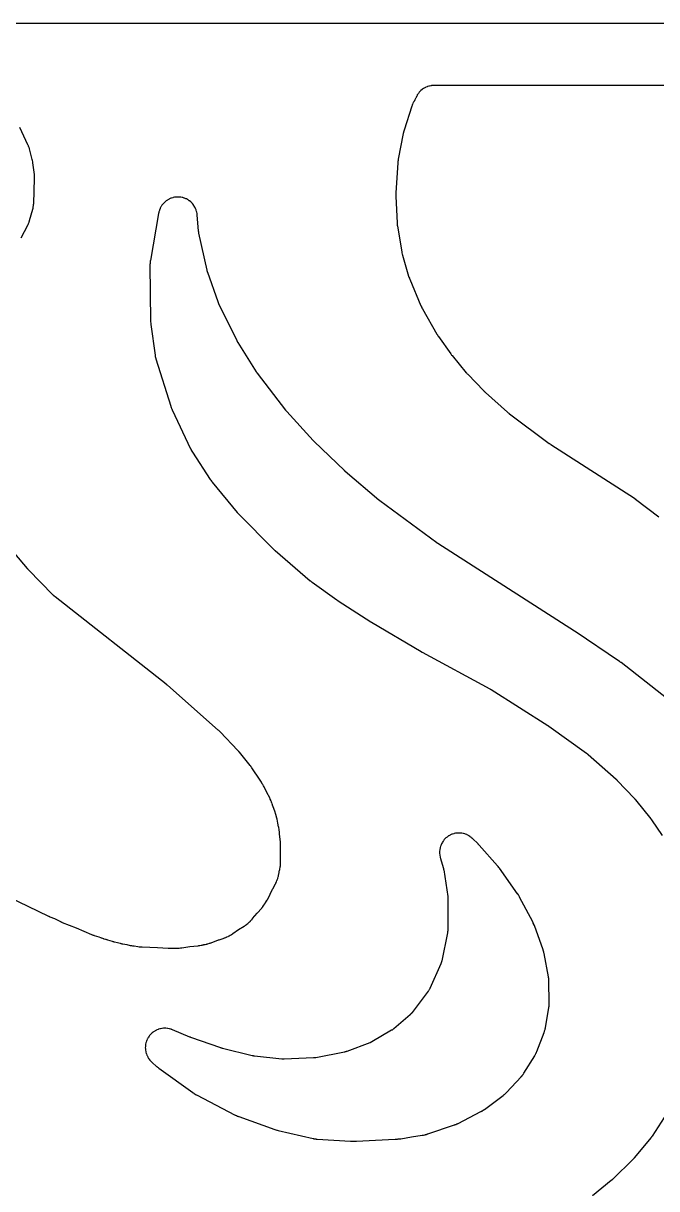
# Model space of a CAD drawing. Header units: millimetres. Extents: x 0 to 300, y 0 to 300.
# Drawn here: x 137 to 218.5, y 150 to 300.1 of the extents above; entities that cross this region are included whole.
import ezdxf

# ---------------------------------------------------------------- set-up
doc = ezdxf.new("R2010")
doc.units = ezdxf.units.MM
doc.layers.add('CUT', color=7, linetype='CONTINUOUS')

msp = doc.modelspace()

# ---------------------------------------------------------------- linework, layer by layer
at = {"layer": 'CUT'}
for points in [[(1.4375, 300.0575), (298.5625, 300.0575), (299.4478, 300.0575), (299.5212, 300.0539), (299.5794, 300.0453), (299.6365, 300.031), (299.6918, 300.0112), (299.745, 299.9861), (299.7954, 299.9558), (299.8427, 299.9208), (299.8863, 299.8813), (299.9257, 299.8377), (299.9608, 299.7905), (299.991, 299.74), (300.0162, 299.6869), (300.036, 299.6315), (300.0503, 299.5745), (300.0589, 299.5163), (300.0625, 299.4428), (300.0625, 298.5575), (300.0625, 1.4375)], [(231.3003, 292.0547), (205.552, 292.0547), (189.8944, 292.0547), (189.8795, 292.0545), (189.7824, 292.0521), (189.7674, 292.0515), (189.7091, 292.0486), (189.6793, 292.0464), (189.5143, 292.0299), (189.4887, 292.0273), (189.4296, 292.0184), (189.2445, 291.981), (189.1865, 291.9663), (189.006, 291.9106), (188.9498, 291.8902), (188.7757, 291.8169), (188.7219, 291.791), (188.5559, 291.7007), (188.5049, 291.6696), (188.3487, 291.5632), (188.3011, 291.5272), (188.1563, 291.4058), (188.1124, 291.3652), (187.9804, 291.23), (187.9408, 291.1853), (187.8229, 291.0377), (187.788, 290.9892), (187.6854, 290.8305), (187.6554, 290.7788), (187.5679, 290.6085), (187.5549, 290.5815), (187.5308, 290.5284), (187.5249, 290.5147), (187.487, 290.4252), (187.4814, 290.4114), (187.4777, 290.4021), (187.4607, 290.3617), (187.4277, 290.2886), (187.3879, 290.2107), (187.348, 290.1411), (187.3273, 290.1071), (187.3253, 290.1037), (187.32, 290.0955), (187.3119, 290.0824), (187.2918, 290.0493), (187.2863, 290.0403), (187.2734, 290.0195), (187.2675, 290.0101), (187.2613, 290), (187.2612, 289.9998), (187.2534, 289.9866), (187.1566, 289.816), (187.1292, 289.7613), (187.0502, 289.5817), (187.0386, 289.5534), (187.0174, 289.4975), (187.0121, 289.4831), (186.9792, 289.3893), (186.9743, 289.3748), (185.9883, 286.3189), (185.9829, 286.3014), (185.9497, 286.1868), (185.9449, 286.1691), (185.9077, 286.024), (185.9035, 286.0062), (185.8774, 285.8898), (185.8736, 285.8718), (185.2343, 282.5429), (185.2312, 282.525), (185.2125, 282.4088), (185.2099, 282.3908), (185.1908, 282.2443), (185.1888, 282.2263), (185.1771, 282.1091), (185.1756, 282.091), (184.9081, 278.2155), (184.9071, 278.1976), (184.9026, 278.0812), (184.9021, 278.0632), (184.9008, 277.917), (184.9009, 277.8991), (184.9033, 277.7825), (184.904, 277.7646), (185.0759, 274.3737), (185.077, 274.3563), (185.086, 274.2432), (185.0877, 274.2258), (185.1032, 274.0842), (185.1053, 274.0669), (185.1209, 273.9545), (185.1236, 273.9372), (185.6801, 270.6373), (185.6833, 270.62), (185.7055, 270.5082), (185.7092, 270.4911), (185.7412, 270.3517), (185.7453, 270.3347), (185.774, 270.2244), (185.7787, 270.2075), (186.567, 267.5068), (186.5721, 267.4901), (186.6071, 267.382), (186.6128, 267.3655), (186.6606, 267.2312), (186.6667, 267.2148), (186.7079, 267.109), (186.7145, 267.0928), (188.155, 263.6907), (188.1621, 263.6746), (188.2099, 263.5702), (188.2175, 263.5543), (188.2814, 263.4252), (188.2895, 263.4094), (188.3434, 263.3081), (188.3519, 263.2926), (190.214, 260.0274), (190.2216, 260.0146), (190.2714, 259.9321), (190.2792, 259.9195), (190.3443, 259.8175), (190.3524, 259.8051), (190.4062, 259.7251), (190.4147, 259.7129), (191.9845, 257.5008), (191.991, 257.4918), (192.0367, 257.4298), (192.0439, 257.4204), (192.1024, 257.3442), (192.1096, 257.3351), (192.157, 257.2758), (192.1649, 257.2662), (193.9973, 255.071), (194.004, 255.0631), (194.0511, 255.0086), (194.0585, 255.0003), (194.1185, 254.9334), (194.1258, 254.9253), (194.1742, 254.8733), (194.1823, 254.8649), (196.2612, 252.7165), (196.2686, 252.709), (196.3198, 252.6579), (196.3278, 252.65), (196.3929, 252.5874), (196.4009, 252.5799), (196.4532, 252.5314), (196.4619, 252.5235), (199.3125, 249.9824), (199.3225, 249.9737), (199.3877, 249.9181), (199.3978, 249.9097), (199.4812, 249.8417), (199.4915, 249.8335), (199.5591, 249.7808), (199.5695, 249.7728), (204.6829, 245.9646), (204.6906, 245.9589), (204.7447, 245.92), (204.7531, 245.914), (204.8213, 245.8666), (204.8297, 245.861), (204.8842, 245.8244), (204.8932, 245.8185), (215.6313, 238.9009), (215.637, 238.8971), (215.6503, 238.8884), (215.656, 238.8847), (215.6696, 238.8756), (215.6766, 238.8709), (215.6928, 238.8599), (215.6997, 238.8552), (215.7077, 238.8496), (215.7146, 238.8448), (215.7306, 238.8335), (215.7375, 238.8286), (215.741, 238.826), (215.749, 238.8202), (215.7677, 238.8064), (215.7757, 238.8004), (218.7859, 236.5265)], [(136.6744, 272.4362), (137.5288, 274.0651), (137.5359, 274.079), (137.5804, 274.1695), (137.5871, 274.1835), (137.6124, 274.2385), (137.6246, 274.267), (137.6993, 274.4543), (137.7101, 274.4834), (137.7296, 274.5407), (137.7344, 274.5555), (137.7644, 274.6518), (137.7688, 274.6667), (138.1778, 276.1098), (138.1779, 276.1103), (138.1826, 276.1277), (138.2111, 276.2414), (138.2153, 276.259), (138.2303, 276.3277), (138.237, 276.3631), (138.2734, 276.5945), (138.2779, 276.6302), (138.2846, 276.7002), (138.2861, 276.7182), (138.2938, 276.8351), (138.2947, 276.8531), (138.4098, 280.0797), (138.4102, 280.0923), (138.4114, 280.1744), (138.4114, 280.187), (138.4111, 280.2364), (138.4104, 280.2617), (138.4024, 280.4256), (138.4007, 280.4508), (138.3962, 280.4999), (138.3949, 280.5125), (138.3858, 280.5941), (138.3842, 280.6066), (138.1879, 282.077), (138.1852, 282.0954), (138.1654, 282.2148), (138.1621, 282.2331), (138.1327, 282.3821), (138.1288, 282.4003), (138.1017, 282.5183), (138.0973, 282.5364), (137.7363, 283.9104), (137.7328, 283.9231), (137.7094, 284.005), (137.7056, 284.0175), (137.6905, 284.0664), (137.6822, 284.0913), (137.6247, 284.2516), (137.6153, 284.276), (137.5959, 284.3234), (137.5909, 284.3355), (137.5569, 284.4136), (137.5516, 284.4256), (136.5251, 286.6542)], [(219.7506, 213.1527), (213.9177, 217.737), (213.9097, 217.7432), (213.8541, 217.7854), (213.8455, 217.7918), (213.7753, 217.8431), (213.7667, 217.8493), (213.7105, 217.8889), (213.7013, 217.8953), (208.0101, 221.7478), (208.0071, 221.7498), (207.9863, 221.7637), (207.9831, 221.7659), (207.9571, 221.783), (207.9539, 221.7851), (207.9333, 221.7985), (207.9299, 221.8007), (190.3424, 233.0643), (190.3373, 233.0676), (190.3253, 233.0754), (190.3202, 233.0787), (190.308, 233.0868), (190.3018, 233.0909), (190.2872, 233.1007), (190.281, 233.1049), (190.2738, 233.1098), (190.2676, 233.1141), (190.2532, 233.1241), (190.2471, 233.1285), (190.244, 233.1306), (190.2367, 233.1358), (190.2199, 233.148), (190.2127, 233.1533), (182.875, 238.576), (182.87, 238.5797), (182.8582, 238.5885), (182.8532, 238.5923), (182.8413, 238.6014), (182.8352, 238.6061), (182.821, 238.6171), (182.8149, 238.6218), (182.8079, 238.6273), (182.8019, 238.6322), (182.7878, 238.6434), (182.7818, 238.6483), (182.7788, 238.6508), (182.7717, 238.6566), (182.7553, 238.6703), (182.7483, 238.6761), (178.41, 242.3676), (178.4058, 242.3713), (178.3959, 242.3797), (178.3917, 242.3834), (178.3818, 242.392), (178.3767, 242.3965), (178.3648, 242.4071), (178.3597, 242.4116), (178.3539, 242.4169), (178.3488, 242.4215), (178.337, 242.4322), (178.3326, 242.4363), (178.3232, 242.445), (178.3099, 242.4577), (178.304, 242.4632), (174.4077, 246.2087), (174.4032, 246.2129), (174.393, 246.2229), (174.3886, 246.2273), (174.3782, 246.2375), (174.3728, 246.2429), (174.3604, 246.2553), (174.3551, 246.2607), (174.349, 246.2669), (174.3438, 246.2723), (174.3315, 246.2851), (174.3263, 246.2905), (174.3237, 246.2933), (174.3176, 246.2998), (174.3034, 246.3151), (174.2973, 246.3217), (170.8706, 250.0893), (170.8643, 250.0964), (170.8496, 250.1129), (170.8433, 250.12), (170.8358, 250.1287), (170.8296, 250.1358), (170.8153, 250.1526), (170.8092, 250.1598), (170.8022, 250.1681), (170.7962, 250.1754), (170.7823, 250.1925), (170.7763, 250.1998), (170.7691, 250.2088), (170.7632, 250.2163), (170.7496, 250.2336), (170.7439, 250.2411), (167.1015, 254.9928), (167.0951, 255.0013), (167.0803, 255.021), (167.0741, 255.0295), (167.0664, 255.04), (167.0603, 255.0485), (167.0459, 255.0686), (167.0399, 255.0773), (167.0329, 255.0873), (167.0269, 255.096), (167.0131, 255.1164), (167.0072, 255.1252), (167.0001, 255.136), (166.9943, 255.1449), (166.981, 255.1656), (166.9753, 255.1746), (164.6007, 258.9623), (164.5945, 258.9723), (164.5803, 258.9957), (164.5742, 259.0058), (164.5669, 259.0181), (164.561, 259.0282), (164.5474, 259.052), (164.5416, 259.0623), (164.535, 259.0741), (164.5294, 259.0844), (164.5164, 259.1085), (164.5109, 259.1189), (164.5042, 259.1316), (164.4988, 259.142), (164.4865, 259.1665), (164.4812, 259.177), (162.1438, 263.9482), (162.1382, 263.9598), (162.1254, 263.9871), (162.1199, 263.9988), (162.1134, 264.0131), (162.1082, 264.0249), (162.0961, 264.0525), (162.091, 264.0644), (162.0852, 264.078), (162.0803, 264.09), (162.069, 264.1179), (162.0643, 264.1299), (162.0586, 264.1446), (162.054, 264.1567), (162.0435, 264.1849), (162.0391, 264.1971), (160.6993, 267.9755), (160.6948, 267.9887), (160.6844, 268.0195), (160.68, 268.0328), (160.6749, 268.0489), (160.6707, 268.0623), (160.6613, 268.0934), (160.6573, 268.1068), (160.6529, 268.1222), (160.6492, 268.1356), (160.6407, 268.167), (160.6372, 268.1805), (160.633, 268.197), (160.6297, 268.2105), (160.6222, 268.2422), (160.6191, 268.2558), (159.5708, 273.0146), (159.5678, 273.029), (159.5609, 273.0627), (159.5581, 273.0771), (159.5548, 273.0947), (159.5523, 273.1092), (159.5465, 273.1431), (159.5442, 273.1576), (159.5416, 273.1743), (159.5395, 273.1889), (159.5349, 273.2229), (159.5331, 273.2375), (159.5309, 273.2553), (159.5293, 273.2699), (159.5258, 273.3041), (159.5244, 273.3187), (159.3496, 275.3466), (159.3481, 275.3615), (159.3374, 275.4577), (159.3355, 275.4725), (159.3277, 275.5302), (159.3229, 275.5596), (159.2877, 275.7473), (159.2738, 275.8052), (159.2209, 275.986), (159.2014, 276.0423), (159.1308, 276.217), (159.1057, 276.2711), (159.0182, 276.4379), (158.9879, 276.4892), (158.8842, 276.6465), (158.849, 276.6945), (158.7302, 276.8407), (158.6904, 276.8851), (158.5577, 277.0188), (158.5137, 277.059), (158.3684, 277.1789), (158.3206, 277.2145), (158.1641, 277.3194), (158.113, 277.35), (157.9469, 277.4389), (157.8931, 277.4644), (157.7189, 277.5363), (157.6628, 277.5563), (157.4824, 277.6106), (157.4246, 277.6249), (157.2397, 277.6611), (157.1807, 277.6696), (156.9932, 277.6873), (156.9337, 277.6899), (156.7453, 277.6888), (156.6858, 277.6856), (156.4984, 277.6658), (156.4396, 277.6567), (156.2551, 277.6184), (156.1974, 277.6035), (156.0176, 277.5471), (155.9617, 277.5265), (155.7884, 277.4526), (155.7349, 277.4266), (155.5698, 277.3359), (155.519, 277.3046), (155.3637, 277.198), (155.3163, 277.1619), (155.1724, 277.0403), (155.1288, 276.9997), (154.9976, 276.8645), (154.9583, 276.8197), (154.8412, 276.6722), (154.8065, 276.6237), (154.7046, 276.4653), (154.6748, 276.4137), (154.5891, 276.2459), (154.5647, 276.1915), (154.4961, 276.0161), (154.4771, 275.9596), (154.4255, 275.7757), (154.4182, 275.7468), (154.4053, 275.6901), (154.4021, 275.6755), (154.383, 275.5806), (154.3802, 275.5659), (153.3128, 269.5014), (153.3106, 269.4878), (153.297, 269.3991), (153.2951, 269.3854), (153.2882, 269.332), (153.2853, 269.3045), (153.2706, 269.1258), (153.269, 269.0983), (153.267, 269.0444), (153.2667, 269.0306), (153.2655, 268.9409), (153.2655, 268.9271), (153.3358, 261.7587), (153.3363, 261.7396), (153.3414, 261.6157), (153.3425, 261.5966), (153.3539, 261.4414), (153.3556, 261.4224), (153.3687, 261.299), (153.371, 261.2801), (153.9135, 257.3469), (153.9153, 257.3346), (153.9281, 257.2543), (153.9302, 257.242), (153.9389, 257.1939), (153.9438, 257.1694), (153.9793, 257.0109), (153.9853, 256.9866), (153.998, 256.9394), (154.0013, 256.9274), (154.024, 256.8494), (154.0276, 256.8374), (155.9339, 250.756), (155.9405, 250.7362), (155.9856, 250.6081), (155.9929, 250.5885), (156.055, 250.43), (156.063, 250.4107), (156.1169, 250.2861), (156.1255, 250.267), (158.4996, 245.264), (158.5085, 245.2459), (158.5687, 245.1294), (158.5783, 245.1116), (158.6587, 244.968), (158.6688, 244.9505), (158.7367, 244.8383), (158.7475, 244.8212), (161.0211, 241.333), (161.0305, 241.319), (161.0929, 241.2289), (161.1027, 241.2152), (161.1841, 241.1045), (161.1942, 241.091), (161.2616, 241.0046), (161.2721, 240.9915), (164.5037, 237.076), (164.5125, 237.0656), (164.5702, 236.9988), (164.5792, 236.9886), (164.6535, 236.9064), (164.6628, 236.8965), (164.7234, 236.8323), (164.7329, 236.8226), (169.1448, 232.3677), (169.1537, 232.3589), (169.2122, 232.3022), (169.2213, 232.2936), (169.2963, 232.224), (169.3056, 232.2156), (169.3664, 232.1614), (169.3758, 232.1531), (173.9107, 228.2814), (173.9199, 228.2736), (173.9803, 228.2242), (173.9896, 228.2166), (174.0667, 228.156), (174.0762, 228.1487), (174.1385, 228.1016), (174.1481, 228.0945), (177.3092, 225.8061), (177.3158, 225.8014), (177.3618, 225.769), (177.369, 225.7641), (177.4269, 225.7245), (177.434, 225.7198), (177.4803, 225.6892), (177.4879, 225.6842), (181.6853, 222.9979), (181.6894, 222.9953), (181.7181, 222.9773), (181.7225, 222.9745), (181.7584, 222.9524), (181.7628, 222.9497), (181.7913, 222.9324), (181.796, 222.9296), (188.1624, 219.158), (188.1672, 219.1551), (188.2007, 219.1357), (188.2059, 219.1328), (188.2478, 219.109), (188.2529, 219.1061), (188.2863, 219.0876), (188.2918, 219.0846), (197.0447, 214.3545), (197.0502, 214.3515), (197.0629, 214.3445), (197.0684, 214.3415), (197.0814, 214.3342), (197.0881, 214.3305), (197.1036, 214.3216), (197.1102, 214.3178), (197.1179, 214.3133), (197.1245, 214.3095), (197.1399, 214.3003), (197.1465, 214.2964), (197.1498, 214.2944), (197.1576, 214.2896), (197.1756, 214.2785), (197.1834, 214.2737), (204.5024, 209.6482), (204.507, 209.6452), (204.5178, 209.6383), (204.5224, 209.6353), (204.5334, 209.6282), (204.5391, 209.6245), (204.5522, 209.6159), (204.5578, 209.6121), (204.5643, 209.6078), (204.5699, 209.604), (204.5829, 209.5951), (204.5878, 209.5918), (204.5982, 209.5845), (204.6131, 209.574), (204.6196, 209.5694), (209.4803, 206.0729), (209.4895, 206.0662), (209.5107, 206.0505), (209.5198, 206.0437), (209.5307, 206.0354), (209.5397, 206.0285), (209.5605, 206.0124), (209.5693, 206.0054), (209.5795, 205.9973), (209.5883, 205.9902), (209.6087, 205.9734), (209.6174, 205.9662), (209.6279, 205.9574), (209.6365, 205.95), (209.6565, 205.9328), (209.665, 205.9254), (213.2825, 202.7267), (213.2901, 202.7199), (213.3077, 202.704), (213.3152, 202.6971), (213.3243, 202.6887), (213.3317, 202.6818), (213.3489, 202.6655), (213.3562, 202.6584), (213.3646, 202.6503), (213.3719, 202.6432), (213.3887, 202.6265), (213.3959, 202.6193), (213.4046, 202.6105), (213.4117, 202.6032), (213.4282, 202.5862), (213.4352, 202.5788), (215.662, 200.2192), (215.6682, 200.2125), (215.6828, 200.1968), (215.689, 200.19), (215.6965, 200.1817), (215.7026, 200.1749), (215.7169, 200.1588), (215.7229, 200.1519), (215.7299, 200.144), (215.7359, 200.137), (215.7497, 200.1207), (215.7557, 200.1137), (215.7628, 200.105), (215.7687, 200.098), (215.7822, 200.0814), (215.788, 200.0742), (217.7501, 197.622), (217.7545, 197.6165), (217.7648, 197.6034), (217.7692, 197.5978), (217.7796, 197.5843), (217.7849, 197.5774), (217.7972, 197.5611), (217.8025, 197.5542), (217.8085, 197.5461), (217.8137, 197.539), (217.8258, 197.5225), (217.8309, 197.5153), (217.8335, 197.5117), (217.8395, 197.5032), (217.8533, 197.4834), (217.8592, 197.4749), (219.2295, 195.4594)], [(128.3622, 190.7965), (140.2122, 185.0916), (140.2181, 185.0888), (140.2597, 185.0693), (140.2662, 185.0664), (140.3183, 185.0427), (140.3246, 185.0399), (140.3661, 185.0217), (140.3729, 185.0187), (140.9593, 184.7694), (141.2969, 184.6064), (141.7265, 184.3988), (141.7357, 184.3945), (141.7993, 184.3651), (141.8092, 184.3606), (141.8892, 184.3254), (141.8989, 184.3212), (141.9626, 184.2944), (141.9731, 184.2901), (143.7513, 183.5826), (145.7423, 182.7363), (145.7548, 182.7311), (145.8361, 182.6987), (145.8487, 182.6938), (145.9518, 182.6554), (145.9644, 182.6508), (146.0472, 182.6221), (146.06, 182.6178), (146.6748, 182.4194), (146.8881, 182.3346), (146.9028, 182.329), (146.9983, 182.2938), (147.0131, 182.2886), (147.1341, 182.2476), (147.149, 182.2428), (147.2463, 182.2127), (147.2613, 182.2082), (147.3412, 182.1857), (147.3582, 182.1798), (147.3812, 182.1723), (147.5253, 182.1282), (147.5477, 182.1218), (147.5867, 182.1116), (147.5973, 182.1089), (147.6707, 182.0909), (147.6827, 182.0881), (147.7093, 182.0822), (147.7938, 182.0584), (148.3769, 181.8703), (148.3903, 181.8662), (148.4779, 181.8401), (148.4914, 181.8363), (148.6022, 181.8062), (148.6158, 181.8027), (148.7045, 181.7808), (148.7182, 181.7776), (149.0677, 181.7001), (149.417, 181.6018), (149.4315, 181.5979), (149.526, 181.5739), (149.5406, 181.5704), (149.6599, 181.5432), (149.6745, 181.54), (149.7701, 181.5207), (149.7848, 181.5179), (150.2873, 181.4295), (150.7243, 181.3325), (150.7346, 181.3304), (150.8061, 181.3158), (150.8168, 181.3137), (150.864, 181.305), (150.8867, 181.3012), (151.0291, 181.2805), (151.0512, 181.2778), (151.0895, 181.2736), (151.0999, 181.2726), (151.1718, 181.2661), (151.1835, 181.2652), (151.2456, 181.2608), (151.6974, 181.1813), (151.7188, 181.1779), (151.858, 181.1586), (151.8795, 181.156), (152.0498, 181.1385), (152.0572, 181.1376), (152.0844, 181.1347), (152.1375, 181.1303), (152.1511, 181.1293), (152.2397, 181.124), (152.2534, 181.1234), (154.2498, 181.0495), (155.5939, 180.9549), (155.6063, 180.9541), (155.6865, 180.9502), (155.6989, 180.9497), (155.7472, 180.9483), (155.772, 180.9481), (155.9327, 180.95), (155.9574, 180.9508), (156.0057, 180.9534), (156.018, 180.9542), (156.0982, 180.9602), (156.1105, 180.9612), (156.2569, 180.9751), (156.4219, 180.969), (156.4346, 180.9687), (156.5169, 180.9674), (156.5296, 180.9673), (156.5791, 180.9676), (156.6044, 180.9682), (156.7687, 180.976), (156.794, 180.9778), (156.8433, 180.9822), (156.8559, 180.9834), (156.8958, 180.9879), (156.9149, 180.9877), (156.9285, 180.9878), (156.9817, 180.9886), (157.0088, 180.9896), (157.1853, 181.0004), (157.2124, 181.0026), (157.2652, 181.0083), (157.2787, 181.0099), (157.3664, 181.0212), (157.3799, 181.0231), (158.3996, 181.1787), (159.4417, 181.2777), (159.4572, 181.2793), (159.5581, 181.2916), (159.5736, 181.2937), (159.6339, 181.3026), (159.6647, 181.308), (159.8638, 181.3481), (159.8943, 181.3551), (159.9534, 181.3702), (159.9685, 181.3743), (160.0662, 181.4021), (160.0812, 181.4066), (160.096, 181.4112), (160.1502, 181.4184), (160.1656, 181.4207), (160.2656, 181.4366), (160.2809, 181.4392), (160.3407, 181.4503), (160.3712, 181.4568), (160.5679, 181.5041), (160.598, 181.5121), (160.6475, 181.5268), (160.6811, 181.5337), (160.7122, 181.541), (160.9126, 181.5939), (160.9432, 181.6028), (161.0025, 181.6219), (161.0177, 181.627), (161.1155, 181.6613), (161.1305, 181.6668), (162.074, 182.0265), (162.1607, 182.0571), (162.6864, 182.2215), (162.6986, 182.2255), (162.7781, 182.2523), (162.7903, 182.2565), (162.8377, 182.2736), (162.8617, 182.2829), (163.0147, 182.3456), (163.0616, 182.3672), (163.135, 182.405), (163.1506, 182.4112), (163.1736, 182.421), (163.3195, 182.4866), (163.3641, 182.509), (163.449, 182.556), (163.4618, 182.5618), (163.6079, 182.6322), (163.6525, 182.656), (163.7922, 182.7384), (163.8137, 182.7517), (163.8552, 182.7786), (163.8657, 182.7856), (163.9338, 182.8317), (163.9441, 182.8389), (164.671, 183.3547), (165.4028, 183.8147), (165.4144, 183.8221), (165.489, 183.8714), (165.5003, 183.8791), (165.5445, 183.9098), (165.5667, 183.926), (165.7068, 184.0331), (165.7489, 184.0685), (165.846, 184.158), (165.9461, 184.239), (165.9871, 184.2753), (166.0889, 184.3744), (166.1875, 184.4588), (166.2272, 184.4961), (166.3491, 184.6212), (166.3676, 184.6412), (166.403, 184.681), (166.4119, 184.6912), (166.4692, 184.7588), (166.4779, 184.7692), (167.0456, 185.4696), (167.6494, 186.1381), (167.6612, 186.1517), (167.7368, 186.2405), (167.7482, 186.2544), (167.792, 186.3091), (167.8135, 186.3378), (167.948, 186.5282), (167.9679, 186.5582), (167.9842, 186.5845), (167.9881, 186.5897), (168.0081, 186.6175), (168.1324, 186.8016), (168.1507, 186.8304), (168.1833, 186.8851), (168.2012, 186.9113), (168.3165, 187.0906), (168.3335, 187.1187), (168.3652, 187.1744), (168.3731, 187.1888), (168.4233, 187.2829), (168.4308, 187.2975), (169.0545, 188.5494), (169.092, 188.6215), (169.3924, 189.1776), (169.4006, 189.1934), (169.4527, 189.2971), (169.4605, 189.3132), (169.4899, 189.3763), (169.504, 189.4092), (169.5154, 189.4381), (169.5201, 189.4476), (169.5255, 189.4588), (169.546, 189.5026), (169.5561, 189.5252), (169.6175, 189.6717), (169.6348, 189.7181), (169.6459, 189.7523), (169.647, 189.7549), (169.7117, 189.922), (169.7294, 189.9751), (169.7782, 190.1475), (169.7852, 190.1746), (169.7976, 190.2278), (169.8006, 190.2414), (169.8192, 190.3304), (169.8219, 190.3441), (169.892, 190.7239), (169.9075, 190.7895), (169.962, 190.997), (169.9655, 191.0107), (169.9867, 191.1), (169.9898, 191.1138), (170.0013, 191.1678), (170.0066, 191.1956), (170.0359, 191.3744), (170.0425, 191.4305), (170.0432, 191.441), (170.048, 191.4736), (170.0533, 191.5254), (170.0612, 191.6613), (170.0656, 191.6932), (170.0688, 191.7208), (170.085, 191.9007), (170.0868, 191.9284), (170.0892, 191.9826), (170.0896, 191.9965), (170.0915, 192.0868), (170.0916, 192.1007), (170.0857, 194.2598), (170.0855, 194.2752), (170.0826, 194.3754), (170.082, 194.3909), (170.0752, 194.5165), (170.0741, 194.5319), (170.0661, 194.6319), (170.0647, 194.6472), (169.9585, 195.6497), (169.9548, 195.7285), (169.9541, 195.741), (169.9508, 195.7899), (169.9486, 195.8148), (169.9484, 195.8166), (169.9475, 195.8263), (169.9324, 195.9618), (169.9308, 195.9768), (169.9307, 195.9778), (169.9297, 195.9862), (169.9265, 196.0107), (169.9192, 196.0585), (169.9172, 196.0708), (169.9087, 196.1196), (169.9053, 196.1512), (169.9032, 196.1688), (169.8877, 196.2825), (169.8851, 196.3), (169.8615, 196.4421), (169.8584, 196.4595), (169.8362, 196.5721), (169.8326, 196.5894), (169.7242, 197.0666), (169.6277, 197.5601), (169.6239, 197.5781), (169.5973, 197.6946), (169.593, 197.7124), (169.5552, 197.8576), (169.5503, 197.8753), (169.5167, 197.99), (169.5113, 198.0076), (169.5111, 198.0082), (169.5087, 198.0155), (169.5064, 198.0254), (169.5021, 198.0433), (169.472, 198.1591), (169.4671, 198.1769), (169.4249, 198.321), (169.4195, 198.3386), (169.3824, 198.4523), (169.3764, 198.4697), (169.205, 198.9449), (169.058, 199.3949), (169.0514, 199.414), (169.0064, 199.5376), (168.9991, 199.5565), (168.9374, 199.7095), (168.9295, 199.7282), (168.8922, 199.8126), (168.8774, 199.8535), (168.8703, 199.8721), (168.8225, 199.992), (168.8149, 200.0104), (168.75, 200.1588), (168.7417, 200.1768), (168.6861, 200.2933), (168.6772, 200.3111), (168.3122, 201.0149), (167.9656, 201.731), (167.9566, 201.7488), (167.8963, 201.8635), (167.8868, 201.881), (167.8064, 202.0223), (167.7962, 202.0395), (167.7285, 202.1499), (167.7178, 202.1667), (167.7032, 202.1888), (167.6857, 202.2225), (167.6774, 202.238), (167.6219, 202.3376), (167.6132, 202.3529), (167.5399, 202.4759), (167.5307, 202.4908), (167.4695, 202.5871), (167.4599, 202.6017), (166.3788, 204.1971), (166.3714, 204.2078), (166.3226, 204.2765), (166.315, 204.287), (166.2519, 204.372), (166.244, 204.3823), (166.1923, 204.4489), (166.1843, 204.459), (166.1805, 204.4637), (166.1802, 204.4641), (166.171, 204.4756), (164.7705, 206.2002), (164.7635, 206.2086), (164.7144, 206.2669), (164.7067, 206.2758), (164.6441, 206.3471), (164.6365, 206.3557), (164.5859, 206.4112), (164.5775, 206.4202), (162.2967, 208.8218), (162.2873, 208.8314), (162.2256, 208.8935), (162.216, 208.903), (162.2159, 208.9031), (162.2126, 208.9063), (162.1335, 208.9825), (162.1236, 208.9917), (162.0592, 209.051), (162.0492, 209.06), (155.5083, 214.8122), (155.5025, 214.8172), (155.4622, 214.8518), (155.456, 214.857), (155.4052, 214.8994), (155.399, 214.9045), (155.3584, 214.9374), (155.3517, 214.9428), (141.0364, 226.2216), (141.0246, 226.231), (140.9972, 226.2533), (140.9856, 226.263), (140.9715, 226.2749), (140.96, 226.2848), (140.9334, 226.308), (140.9221, 226.318), (140.9092, 226.3296), (140.8981, 226.3399), (140.8723, 226.364), (140.8613, 226.3744), (140.848, 226.3872), (140.8372, 226.3978), (140.8123, 226.4228), (140.8016, 226.4336), (137.6005, 229.7414), (137.5963, 229.7457), (137.5866, 229.756), (137.5824, 229.7604), (137.5725, 229.7709), (137.5674, 229.7764), (137.5556, 229.7891), (137.5505, 229.7946), (137.5448, 229.8009), (137.5398, 229.8065), (137.5281, 229.8194), (137.5232, 229.825), (137.5207, 229.8278), (137.5149, 229.8345), (137.5014, 229.8501), (137.4957, 229.8568), (133.7381, 234.2926)], [(220.2341, 160.3494), (217.924, 156.7709), (217.9169, 156.76), (217.9, 156.7347), (217.8927, 156.7239), (217.8837, 156.7108), (217.8762, 156.7001), (217.8587, 156.6753), (217.851, 156.6647), (217.8422, 156.6527), (217.8344, 156.6422), (217.8161, 156.6179), (217.8082, 156.6076), (217.7985, 156.595), (217.7904, 156.5848), (217.7714, 156.561), (217.7632, 156.5509), (215.6689, 154.0085), (215.6613, 153.9994), (215.6435, 153.9784), (215.6358, 153.9694), (215.6263, 153.9585), (215.6185, 153.9496), (215.6001, 153.9291), (215.5922, 153.9203), (215.583, 153.9103), (215.575, 153.9016), (215.5561, 153.8815), (215.5479, 153.8729), (215.5379, 153.8626), (215.5296, 153.8541), (215.5102, 153.8345), (215.5018, 153.8262), (212.8258, 151.1967), (212.818, 151.1891), (212.7997, 151.1715), (212.7918, 151.1641), (212.7821, 151.155), (212.7741, 151.1476), (212.7553, 151.1304), (212.7472, 151.1231), (212.7378, 151.1148), (212.7297, 151.1076), (212.7105, 151.0909), (212.7022, 151.0838), (212.6921, 151.0752), (212.6837, 151.0682), (212.6641, 151.0519), (212.6557, 151.045), (210.2369, 149.09)]]:
    msp.add_lwpolyline(points, dxfattribs=at)
msp.add_lwpolyline([(152.7191, 167.6475), (152.7317, 167.5907), (152.7802, 167.4134), (152.7982, 167.3581), (152.8636, 167.1863), (152.8869, 167.1331), (152.9686, 166.9684), (152.997, 166.9176), (153.0942, 166.7617), (153.1274, 166.7139), (153.2393, 166.5681), (153.2769, 166.5237), (153.4041, 166.3875), (153.4245, 166.3668), (153.4652, 166.3272), (153.4758, 166.3172), (153.5451, 166.253), (153.5559, 166.2433), (154.12, 165.7462), (154.131, 165.7368), (154.2034, 165.676), (154.2147, 165.6668), (154.3074, 165.5927), (154.3189, 165.5838), (154.3942, 165.5266), (154.4059, 165.5179), (158.7636, 162.3716), (158.7637, 162.3716), (158.7818, 162.3591), (158.9005, 162.2798), (158.919, 162.2679), (159.0715, 162.174), (159.0904, 162.1628), (159.2146, 162.0924), (159.234, 162.0819), (164.2419, 159.4822), (164.2596, 159.4734), (164.3753, 159.418), (164.3933, 159.4098), (164.5408, 159.3452), (164.5419, 159.3447), (164.5439, 159.3438), (164.5621, 159.3362), (164.6813, 159.2886), (164.6997, 159.2816), (169.3216, 157.6095), (169.3393, 157.6034), (169.455, 157.5656), (169.4729, 157.56), (169.6194, 157.5171), (169.6375, 157.5122), (169.7553, 157.4816), (169.7735, 157.4772), (169.7736, 157.4772), (174.2735, 156.4602), (174.2797, 156.4588), (174.2915, 156.4562), (174.3688, 156.4404), (174.3807, 156.4381), (174.4273, 156.4295), (174.4512, 156.4256), (174.6072, 156.4034), (174.6313, 156.4005), (174.6784, 156.3957), (174.6905, 156.3946), (174.7691, 156.3882), (174.7812, 156.3874), (179.1028, 156.1252), (179.1187, 156.1244), (179.2216, 156.1209), (179.2374, 156.1206), (179.3667, 156.1196), (179.3825, 156.1196), (179.4855, 156.1216), (179.5013, 156.1221), (179.5032, 156.1222), (179.5573, 156.1205), (179.5734, 156.1203), (179.7049, 156.1199), (179.721, 156.1201), (179.8257, 156.1226), (179.8418, 156.1232), (182.3119, 156.2488), (184.8506, 156.3632), (184.8667, 156.3641), (184.971, 156.3717), (184.987, 156.373), (185.1177, 156.386), (185.1336, 156.3878), (185.2099, 156.3974), (185.282, 156.4031), (185.2987, 156.4046), (185.4347, 156.4192), (185.4514, 156.4212), (185.5594, 156.4359), (185.576, 156.4383), (186.9253, 156.6597), (188.3173, 156.8734), (188.3298, 156.8755), (188.4112, 156.8898), (188.4237, 156.8921), (188.4725, 156.9017), (188.4973, 156.9072), (188.6579, 156.946), (188.6825, 156.9524), (188.6856, 156.9533), (188.6997, 156.9565), (188.8539, 156.995), (188.8776, 157.0014), (188.9234, 157.0148), (188.9352, 157.0184), (189.011, 157.0423), (189.0226, 157.0461), (192.4796, 158.2139), (192.4841, 158.2154), (192.4875, 158.2166), (192.5026, 158.2217), (192.5126, 158.2252), (192.5823, 158.2501), (192.5927, 158.2539), (192.6381, 158.2711), (192.6597, 158.2798), (192.7939, 158.3367), (192.8145, 158.3458), (192.8498, 158.3624), (192.8594, 158.367), (192.925, 158.3992), (192.9356, 158.4045), (195.8851, 159.9242), (195.8961, 159.93), (195.967, 159.9684), (195.9779, 159.9744), (196.02, 159.9984), (196.0413, 160.0111), (196.1781, 160.0965), (196.1989, 160.1101), (196.2389, 160.1375), (196.2491, 160.1446), (196.3147, 160.1915), (196.3247, 160.1988), (198.7401, 162.0019), (198.7508, 162.0101), (198.82, 162.0642), (198.8306, 162.0727), (198.8714, 162.1061), (198.8919, 162.1237), (199.0226, 162.241), (199.0423, 162.2595), (199.0799, 162.2964), (199.0895, 162.306), (199.1507, 162.369), (199.16, 162.3787), (201.0519, 164.4121), (201.0615, 164.4227), (201.1231, 164.4921), (201.1325, 164.5029), (201.1685, 164.5456), (201.1864, 164.5678), (201.2994, 164.7151), (201.3162, 164.7382), (201.348, 164.784), (201.356, 164.7959), (201.4071, 164.8734), (201.4148, 164.8854), (202.8136, 167.1222), (202.8213, 167.1348), (202.8698, 167.2168), (202.8772, 167.2296), (202.9051, 167.2796), (202.9188, 167.3055), (203.0036, 167.4762), (203.016, 167.5028), (203.039, 167.5553), (203.0447, 167.5689), (203.0808, 167.6571), (203.0861, 167.6708), (204.0167, 170.1193), (204.0217, 170.1329), (204.0531, 170.2218), (204.0577, 170.2356), (204.0753, 170.2894), (204.0836, 170.3172), (204.1332, 170.499), (204.1402, 170.5271), (204.1524, 170.5824), (204.1554, 170.5966), (204.1736, 170.6891), (204.1762, 170.7034), (204.6271, 173.3331), (204.6293, 173.3467), (204.6424, 173.4356), (204.6443, 173.4493), (204.651, 173.5029), (204.6538, 173.5305), (204.6677, 173.7096), (204.6692, 173.7372), (204.6709, 173.7912), (204.6712, 173.8051), (204.6719, 173.8949), (204.6719, 173.9088), (204.6307, 176.7324), (204.6304, 176.7452), (204.6274, 176.8289), (204.6268, 176.8417), (204.6239, 176.892), (204.6218, 176.9176), (204.6051, 177.0841), (204.6019, 177.1097), (204.5947, 177.1595), (204.5928, 177.1722), (204.579, 177.2548), (204.5768, 177.2674), (204.0106, 180.2714), (204.0085, 180.2823), (203.9927, 180.3584), (203.9902, 180.3697), (203.9789, 180.4193), (203.9729, 180.4431), (203.9329, 180.5907), (203.9263, 180.6134), (203.914, 180.6525), (203.9106, 180.663), (203.8862, 180.7358), (203.8821, 180.7476), (202.763, 183.8746), (202.7554, 183.8946), (202.7039, 184.0239), (202.6956, 184.0436), (202.6252, 184.2033), (202.6162, 184.2228), (202.5556, 184.348), (202.5459, 184.3671), (200.8597, 187.5553), (200.8504, 187.5722), (200.788, 187.6816), (200.7781, 187.6982), (200.6954, 187.8328), (200.685, 187.8491), (200.6157, 187.9542), (200.6047, 187.9702), (198.2795, 191.2575), (198.2696, 191.271), (198.2041, 191.3584), (198.1938, 191.3717), (198.1085, 191.479), (198.0979, 191.492), (198.0275, 191.5755), (198.0166, 191.5882), (195.6681, 194.2248), (195.6607, 194.2329), (195.6088, 194.2891), (195.6007, 194.2977), (195.5346, 194.3665), (195.5265, 194.3748), (195.4732, 194.4281), (195.4644, 194.4367), (194.8166, 195.059), (194.8059, 195.0691), (194.736, 195.133), (194.7251, 195.1428), (194.6821, 195.1802), (194.6596, 195.1988), (194.5128, 195.3147), (194.4653, 195.3485), (194.31, 195.4482), (194.2595, 195.4773), (194.0953, 195.5614), (194.0421, 195.5854), (193.8705, 195.6532), (193.8152, 195.6719), (193.6379, 195.7227), (193.5811, 195.736), (193.3996, 195.7693), (193.3418, 195.777), (193.158, 195.7925), (193.0996, 195.7946), (192.9152, 195.7922), (192.8569, 195.7886), (192.6736, 195.7683), (192.616, 195.759), (192.4355, 195.721), (192.379, 195.7062), (192.203, 195.6508), (192.1483, 195.6306), (191.9785, 195.5583), (191.926, 195.5329), (191.7641, 195.4445), (191.7143, 195.4141), (191.5617, 195.3104), (191.5151, 195.2753), (191.3733, 195.1573), (191.3303, 195.1179), (191.2007, 194.9866), (191.1617, 194.9432), (191.0454, 194.8), (191.0109, 194.7529), (190.9091, 194.5991), (190.8793, 194.5489), (190.7928, 194.3859), (190.768, 194.3331), (190.6979, 194.1625), (190.6783, 194.1075), (190.6251, 193.9309), (190.611, 193.8743), (190.5751, 193.6933), (190.5666, 193.6356), (190.5484, 193.452), (190.5456, 193.3937), (190.5454, 193.2092), (190.5481, 193.151), (190.5659, 192.9673), (190.5743, 192.9096), (190.6103, 192.7261), (190.6166, 192.6976), (190.6302, 192.6422), (190.6339, 192.6281), (190.6589, 192.5366), (190.6629, 192.5226), (191.0117, 191.3575), (191.016, 191.3424), (191.0259, 191.3071), (191.0301, 191.2919), (191.0349, 191.2734), (191.0388, 191.2581), (191.0474, 191.2224), (191.051, 191.2071), (191.055, 191.1895), (191.0583, 191.1742), (191.0657, 191.1382), (191.0687, 191.1228), (191.0723, 191.1039), (191.0751, 191.0885), (191.0812, 191.0523), (191.0837, 191.0367), (191.6019, 187.6319), (191.6029, 187.6248), (191.6053, 187.6083), (191.6057, 187.6053), (191.6096, 187.5731), (191.6164, 187.5086), (191.6183, 187.4864), (191.62, 187.4555), (191.6227, 187.3735), (191.6232, 187.3383), (191.601, 183.2953), (191.6008, 183.2843), (191.6005, 183.2671), (191.5996, 183.2389), (191.5978, 183.2014), (191.5955, 183.1681), (191.5932, 183.1415), (191.5918, 183.1264), (191.5912, 183.1208), (191.5872, 183.0881), (191.577, 183.0156), (191.5698, 182.9723), (191.567, 182.9577), (191.5649, 182.947), (190.8289, 179.3298), (190.8263, 179.3179), (190.8229, 179.3019), (190.8112, 179.2546), (190.7897, 179.1764), (190.7795, 179.142), (190.7679, 179.1081), (190.7401, 179.0318), (190.7222, 178.9866), (190.7158, 178.9715), (190.7109, 178.9603), (189.2966, 175.7682), (189.2913, 175.7563), (189.2839, 175.7404), (189.2608, 175.6937), (189.2199, 175.6171), (189.2012, 175.5836), (189.181, 175.551), (189.1337, 175.4782), (189.104, 175.4354), (189.0936, 175.4212), (189.0858, 175.4108), (187.0088, 172.6705), (187.0015, 172.6611), (186.9917, 172.6484), (186.9615, 172.6117), (186.9095, 172.5518), (186.886, 172.5258), (186.8615, 172.5007), (186.805, 172.4452), (186.7702, 172.4127), (186.7582, 172.4021), (186.7492, 172.3943), (184.6488, 170.5858), (184.641, 170.5792), (184.6288, 170.5689), (184.6084, 170.5523), (184.5807, 170.5303), (184.5558, 170.5113), (184.5358, 170.4965), (184.5243, 170.4882), (184.52, 170.4851), (184.4946, 170.4677), (184.4375, 170.4298), (184.4028, 170.4079), (184.3909, 170.4008), (184.382, 170.3956), (181.8341, 168.9086), (181.8258, 168.9038), (181.8128, 168.8964), (181.7912, 168.8845), (181.7621, 168.8689), (181.7359, 168.8555), (181.715, 168.8452), (181.703, 168.8394), (181.6986, 168.8373), (181.6723, 168.8254), (181.6135, 168.7998), (181.5779, 168.7852), (181.5658, 168.7805), (181.5568, 168.7771), (178.6073, 167.6759), (178.5987, 167.6727), (178.5854, 167.6679), (178.5632, 167.6602), (178.5334, 167.6503), (178.5068, 167.6419), (178.4856, 167.6356), (178.4735, 167.632), (178.4689, 167.6307), (178.4424, 167.6237), (178.3833, 167.6088), (178.3477, 167.6007), (178.3356, 167.5982), (178.3266, 167.5963), (174.6145, 166.8636), (174.6076, 166.8623), (174.5916, 166.8593), (174.5886, 166.8587), (174.5573, 166.8535), (174.4944, 166.844), (174.4727, 166.8411), (174.4426, 166.8381), (174.3624, 166.8317), (174.328, 166.8296), (170.5363, 166.6724), (170.5294, 166.6721), (170.5133, 166.6716), (170.5103, 166.6715), (170.4792, 166.6711), (170.4167, 166.6713), (170.3952, 166.6717), (170.3654, 166.6733), (170.2866, 166.679), (170.2528, 166.6821), (166.7359, 167.0684), (166.7213, 167.0702), (166.6873, 167.0745), (166.6727, 167.0764), (166.6551, 167.079), (166.6406, 167.0812), (166.6069, 167.0865), (166.5925, 167.089), (166.5759, 167.0919), (166.5615, 167.0946), (166.5279, 167.101), (166.5135, 167.1039), (166.496, 167.1076), (166.4817, 167.1108), (166.4484, 167.1183), (166.4341, 167.1217), (162.6131, 168.0561), (162.6024, 168.0587), (162.5776, 168.0651), (162.5669, 168.0679), (162.554, 168.0714), (162.5434, 168.0744), (162.5187, 168.0814), (162.5082, 168.0845), (162.496, 168.0881), (162.4855, 168.0912), (162.461, 168.0989), (162.4505, 168.1022), (162.4378, 168.1063), (162.4273, 168.1098), (162.403, 168.118), (162.3926, 168.1215), (158.5219, 169.4801), (158.5172, 169.4818), (158.5063, 169.4857), (158.5016, 169.4874), (158.4904, 169.4914), (158.4846, 169.4935), (158.4712, 169.4985), (158.4655, 169.5007), (158.4589, 169.5032), (158.4531, 169.5054), (158.4398, 169.5105), (158.4348, 169.5125), (158.424, 169.5168), (158.4087, 169.523), (158.402, 169.5257), (156.1747, 170.4465), (156.1612, 170.4519), (156.0731, 170.4859), (156.0595, 170.4909), (156.006, 170.5101), (155.9784, 170.5192), (155.8001, 170.5734), (155.7437, 170.5876), (155.5635, 170.6238), (155.506, 170.6325), (155.3231, 170.651), (155.265, 170.6541), (155.0812, 170.6549), (155.0231, 170.6523), (154.8401, 170.6353), (154.7825, 170.6271), (154.602, 170.5925), (154.5455, 170.5788), (154.3692, 170.5268), (154.3143, 170.5077), (154.1438, 170.439), (154.091, 170.4146), (153.928, 170.3297), (153.8778, 170.3003), (153.7238, 170.2), (153.6766, 170.1659), (153.533, 170.0512), (153.4894, 170.0127), (153.3576, 169.8846), (153.3179, 169.8421), (153.1991, 169.7018), (153.1638, 169.6557), (153.0591, 169.5045), (153.0284, 169.4552), (152.9388, 169.2946), (152.913, 169.2426), (152.8394, 169.0741), (152.8188, 169.0197), (152.7618, 168.845), (152.7465, 168.7889), (152.7068, 168.6094), (152.697, 168.5521), (152.6748, 168.3696), (152.6706, 168.3116), (152.6662, 168.1278), (152.6676, 168.0697), (152.681, 167.8864), (152.688, 167.8287)], close=True, dxfattribs=at)

doc.saveas('drawing.dxf')
